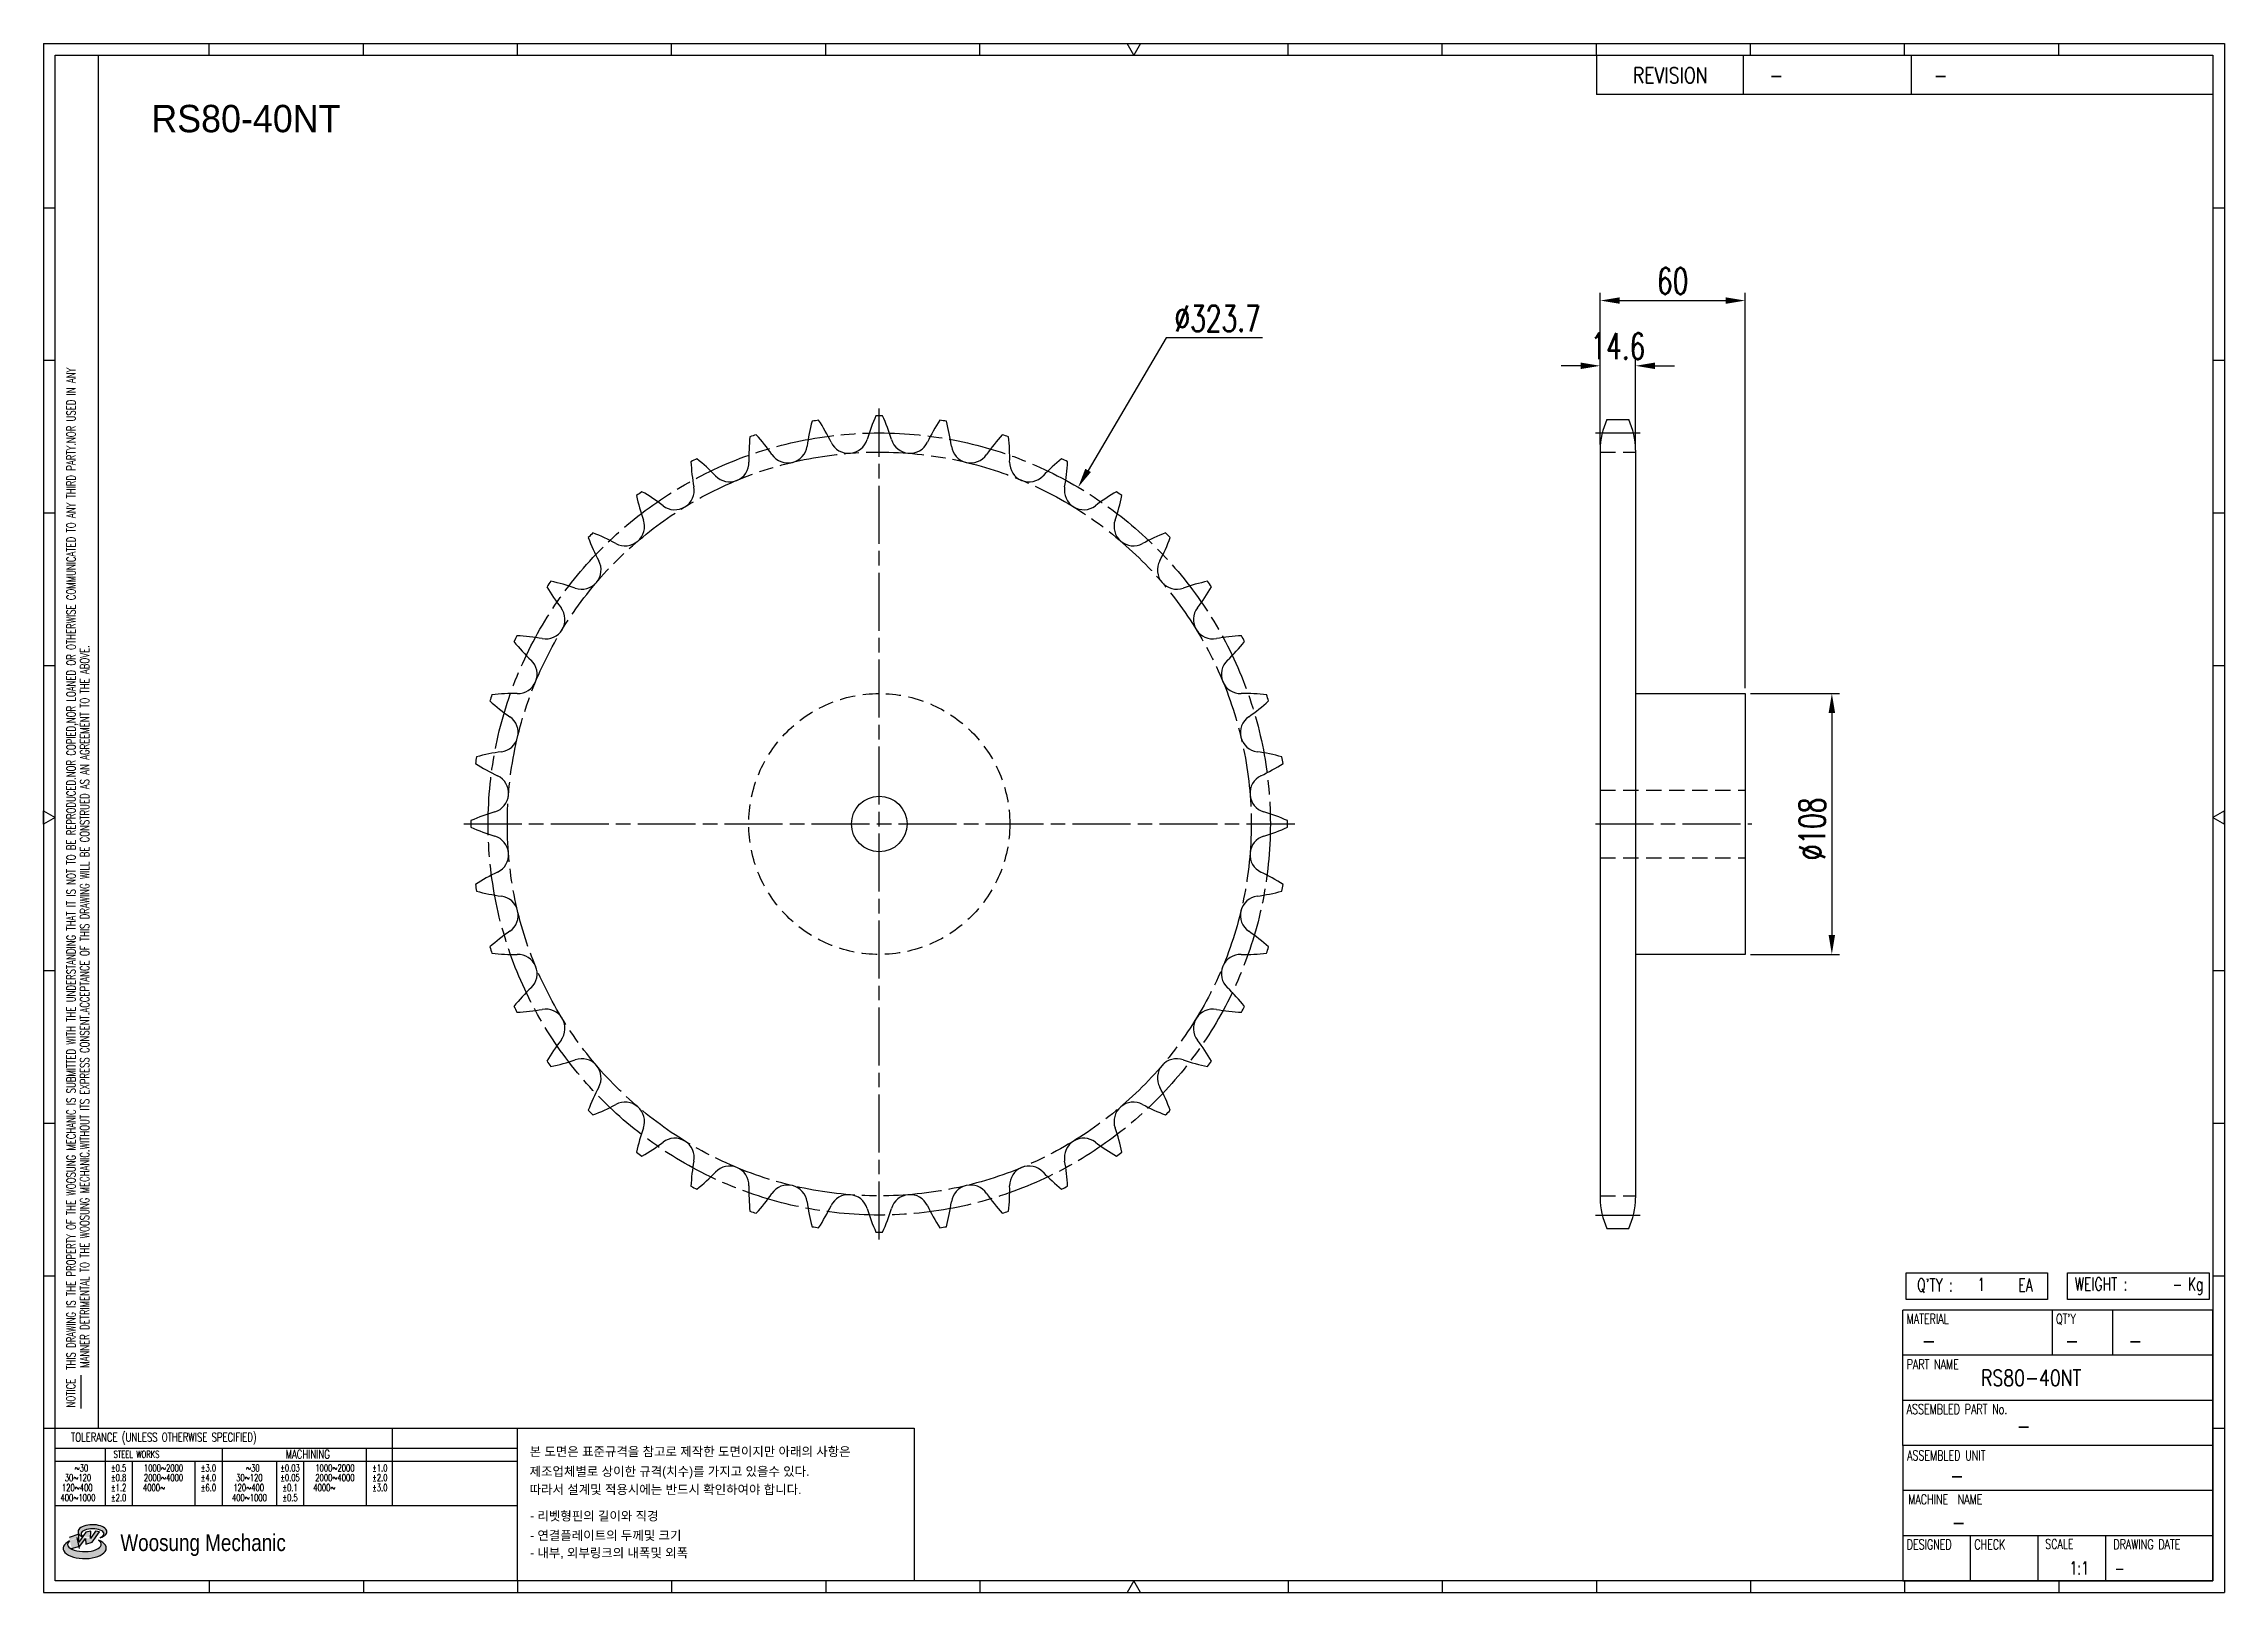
# Model space of a CAD drawing. Header units: millimetres. Extents: x 26815 to 27718, y 34 to 675.
import ezdxf
from ezdxf.enums import TextEntityAlignment as Align

# ---------------------------------------------------------------- set-up
doc = ezdxf.new("R2010")
doc.units = ezdxf.units.MM
for name, pattern in [('AM_ISO08W050', [18, 12, -1.5, 3, -1.5]), ('AM_ISO08W050x2', [9, 6, -0.75, 1.5, -0.75]), ('HIDDEN', [9.525, 6.35, -3.175])]:
    doc.linetypes.add(name, pattern=pattern)
doc.layers.get('Defpoints').update_dxf_attribs({"color": 80})
doc.layers.add('CL2', color=4, linetype='AM_ISO08W050', lineweight=25)
for name, color, linetype in [('HL', 2, 'HIDDEN'), ('LOGO', 7, 'Continuous'), ('S-DIM', 7, 'Continuous'), ('TITLE', 7, 'Continuous')]:
    doc.layers.add(name, color=color, linetype=linetype)
doc.styles.add('HAN', font='ROMANS.shx', dxfattribs={"width": 0.7, "bigfont": 'whgtxt.shx'})
doc.styles.add('HKD_ST2', font='romans.shx', dxfattribs={"width": 0.7, "height": 4, "bigfont": '@extfont2.shx'})
doc.styles.add('HSG', font='SIMPLEX.shx', dxfattribs={"width": 0.7, "bigfont": 'HSG.shx'})
doc.styles.add('MtXpl_', font='Gulim.ttf')
doc.styles.add('SLDTEXTSTYLE4', font='arial.ttf', dxfattribs={"width": 0.8})
doc.dimstyles.new('APP23', dxfattribs={"dimscale": 4.5, "dimtxt": 2.4, "dimasz": 1.8, "dimexe": 0.7, "dimexo": 0.5, "dimgap": 0.6, "dimtad": 1, "dimtoh": 1, "dimdec": 1, "dimrnd": 0.01, "dimzin": 9, "dimdsep": 46, "dimtxsty": 'HSG', "dimcen": 0, "dimclrd": 1, "dimclre": 1, "dimclrt": 256, "dimazin": 2, "dimtp": 1, "dimtm": 1, "dimtfac": 0.5, "dimtdec": 1, "dimtix": 1, "dimtofl": 0, "dimtmove": 0, "dimatfit": 3, "dimfxl": 0, "dimtvp": 1, "dimtolj": 2, "dimlwd": -1, "dimlwe": -1, "dimarcsym": 0})

# ---------------------------------------------------------------- blocks, each defined once
blk = doc.blocks.new('MASTER')
at = {"layer": 'LOGO'}
h = blk.add_hatch(color=10, dxfattribs=at)
h.paths.add_polyline_path([(1.544, 35.177), (1.554, 34.966), (1.779, 35.034), (2.054, 35.422), (1.908, 35.446), (1.728, 35.167), (1.741, 35.439), (1.547, 35.405), (1.292, 35.041), (1.295, 35.33), (0.943, 35.208), (1.03, 34.8), (1.336, 34.885)])
edge = h.paths.add_edge_path()
edge.add_ellipse((1.795, 35.421), major_axis=(-0.53, 0), ratio=0.487785, start_angle=122.36065, end_angle=403.39574)
edge.add_line((1.411, 35.244), (1.419, 35.261))
edge.add_ellipse((1.798, 35.344), major_axis=(-0.423, 0), ratio=0.444396, start_angle=131.58977, end_angle=386.19408, ccw=False)
edge = h.paths.add_edge_path()
edge.add_ellipse((1.512, 34.815), major_axis=(-0.793, 0), ratio=0.480113, start_angle=314.67633, end_angle=590.85213)
edge.add_ellipse((1.501, 34.958), major_axis=(-0.62, 0), ratio=0.43311, start_angle=331.7024, end_angle=574.42495, ccw=False)
at = {"color": 140}
for p, q in [((0, 90.118), (80.15, 90.118)), ((0, 90.118), (0, 33.191)), ((80.15, 90.118), (80.15, 33.191)), ((57.068, 89.693), (57.068, 88.246)), ((62.47, 89.693), (62.47, 88.246)), ((68.635, 89.693), (68.635, 88.246)), ((79.725, 88.246), (57.068, 88.246)), ((68.449, 43.961), (68.449, 44.936)), ((68.449, 44.936), (73.654, 44.936)), ((73.654, 44.936), (73.654, 43.961)), ((74.39, 43.961), (74.39, 44.936)), ((74.39, 44.936), (79.595, 44.936)), ((79.595, 44.936), (79.595, 43.961)), ((68.336, 38.59), (68.336, 43.563)), ((79.725, 43.563), (68.336, 43.563)), ((73.654, 43.961), (68.449, 43.961)), ((73.827, 43.563), (73.827, 41.905)), ((79.595, 43.961), (74.39, 43.961)), ((76.037, 43.563), (76.037, 41.905)), ((79.725, 38.59), (79.725, 43.563)), ((79.725, 41.905), (68.336, 41.905)), ((79.725, 40.248), (68.336, 40.248)), ((68.336, 38.59), (68.336, 33.616)), ((79.725, 38.59), (68.336, 38.59)), ((79.725, 33.616), (79.725, 38.59)), ((79.725, 36.932), (68.336, 36.932)), ((79.725, 35.274), (68.336, 35.274)), ((70.822, 33.616), (70.822, 35.274)), ((73.309, 33.616), (73.309, 35.274)), ((75.796, 33.616), (75.796, 35.274)), ((0, 33.191), (80.15, 33.191)), ((68.336, 33.616), (79.725, 33.616))]:
    blk.add_line(p, q, dxfattribs=at)
for p, q in [((6.089, 89.693), (6.089, 90.118)), ((11.753, 89.693), (11.753, 90.118)), ((17.418, 89.693), (17.418, 90.118)), ((23.082, 89.693), (23.082, 90.118)), ((28.746, 89.693), (28.746, 90.118)), ((34.411, 89.693), (34.411, 90.118)), ((45.739, 89.693), (45.739, 90.118)), ((51.404, 89.693), (51.404, 90.118)), ((57.068, 89.693), (57.068, 90.118)), ((62.732, 89.693), (62.732, 90.118)), ((68.397, 89.693), (68.397, 90.118)), ((74.061, 89.693), (74.061, 90.118)), ((0, 84.085), (0.425, 84.085)), ((79.725, 84.085), (80.15, 84.085)), ((0, 78.478), (0.425, 78.478)), ((79.725, 78.478), (80.15, 78.478)), ((0, 72.87), (0.425, 72.87)), ((79.725, 72.87), (80.15, 72.87)), ((0, 67.262), (0.425, 67.262)), ((79.725, 67.262), (80.15, 67.262)), ((0, 56.047), (0.425, 56.047)), ((79.725, 56.047), (80.15, 56.047)), ((0, 50.439), (0.425, 50.439)), ((79.725, 50.439), (80.15, 50.439)), ((0, 44.832), (0.425, 44.832)), ((79.725, 44.832), (80.15, 44.832)), ((1.377, 39.947), (1.377, 41.174)), ((0, 39.224), (0.425, 39.224)), ((79.725, 39.224), (80.15, 39.224)), ((6.089, 33.616), (6.089, 33.191)), ((11.753, 33.616), (11.753, 33.191)), ((17.418, 33.616), (17.418, 33.191)), ((23.082, 33.616), (23.082, 33.191)), ((28.746, 33.616), (28.746, 33.191)), ((34.411, 33.616), (34.411, 33.191)), ((45.739, 33.616), (45.739, 33.191)), ((51.404, 33.616), (51.404, 33.191)), ((57.068, 33.616), (57.068, 33.191)), ((62.732, 33.616), (62.732, 33.191)), ((68.397, 33.616), (68.397, 33.191)), ((74.061, 33.616), (74.061, 33.191))]:
    blk.add_line(p, q)
at = {"color": 2}
for p, q in [((2.017, 39.224), (2.017, 89.693)), ((0.425, 39.224), (17.418, 39.224)), ((0.425, 38.487), (17.418, 38.487)), ((2.257, 38.487), (2.257, 36.382)), ((6.557, 38.5), (6.557, 36.382)), ((11.857, 38.487), (11.857, 36.382)), ((12.816, 39.224), (12.816, 36.382)), ((17.418, 33.616), (17.418, 39.224)), ((0.425, 38.012), (17.418, 38.012)), ((3.257, 38.012), (3.257, 36.382)), ((5.557, 38.012), (5.557, 36.382)), ((8.557, 38.012), (8.557, 36.382)), ((9.557, 38.026), (9.557, 36.382)), ((0.425, 36.382), (17.418, 36.382))]:
    blk.add_line(p, q, dxfattribs=at)
for points in [[(40.075, 89.693), (39.83, 90.118), (40.32, 90.118)], [(0.425, 61.679), (0, 61.433), (0, 61.924)], [(79.725, 61.679), (80.15, 61.433), (80.15, 61.924)], [(40.075, 33.616), (39.83, 33.191), (40.32, 33.191)]]:
    blk.add_lwpolyline(points, close=True)
at = {"color": 140}
blk.add_lwpolyline([(0.425, 89.693), (79.725, 89.693), (79.725, 33.616), (0.425, 33.616)], close=True, dxfattribs=at)
at = {"layer": 'LOGO'}
for p, q in [((1.295, 35.33), (0.943, 35.208)), ((1.547, 35.405), (1.292, 35.041)), ((1.292, 35.041), (1.295, 35.33)), ((1.741, 35.439), (1.547, 35.405)), ((1.908, 35.446), (1.728, 35.167)), ((1.728, 35.167), (1.741, 35.439)), ((1.779, 35.034), (2.054, 35.422)), ((2.054, 35.422), (1.908, 35.446)), ((1.03, 34.8), (1.336, 34.885)), ((1.224, 35.208), (1.311, 34.8)), ((1.224, 35.208), (1.224, 35.208)), ((1.336, 34.885), (1.544, 35.177)), ((1.419, 35.261), (1.411, 35.244)), ((1.544, 35.177), (1.554, 34.966)), ((1.554, 34.966), (1.779, 35.034))]:
    blk.add_line(p, q, dxfattribs=at)
for centre, major_axis, ratio, start_param, end_param in [((1.795, 35.421), (-0.53, 0), 0.487785, 2.135596, 7.040584), ((1.798, 35.344), (-0.423, 0), 0.444396, 2.296675, 6.740358), ((1.512, 34.815), (-0.793, 0), 0.480113, 5.492138, 10.312315), ((1.501, 34.958), (-0.62, 0), 0.43311, 5.789299, 10.025607)]:
    blk.add_ellipse(centre, major_axis=major_axis, ratio=ratio, start_param=start_param, end_param=end_param, dxfattribs=at)
for s, height, style, width, p in [('REVISION', 0.5806, 'HAN', 0.8, (58.415, 88.664)), ('-', 0.581, 'HAN', 0.8, (63.426, 88.664)), ('-', 0.581, 'HAN', 0.8, (69.468, 88.664)), ("Q'TY : ", 0.4746, 'HKD_ST2', 0.7, (68.857, 44.253)), ('1', 0.475, 'HKD_ST2', 0.7, (71.071, 44.275)), ('EA', 0.4746, 'HKD_ST2', 0.7, (72.578, 44.253)), ('WEIGHT : ', 0.4746, 'HKD_ST2', 0.7, (74.65, 44.286)), ('Kg', 0.4746, 'HKD_ST2', 0.7, (78.807, 44.286)), ('-', 0.581, 'HAN', 0.8, (69.029, 42.157)), ('-', 0.581, 'HAN', 0.8, (74.289, 42.157)), ('-', 0.581, 'HAN', 0.8, (76.623, 42.157)), ('-', 0.581, 'HAN', 0.8, (72.515, 39.013)), ('-', 0.581, 'HAN', 0.8, (70.067, 37.189)), ('-', 0.581, 'HAN', 0.8, (70.126, 35.48)), ('1:1', 0.4746, 'HKD_ST2', 0.7, (74.458, 33.848)), ('-', 0.475, 'HKD_ST2', 0.7, (76.112, 33.837))]:
    blk.add_text(s, height=height, dxfattribs=dict(style=style, width=width)).set_placement(p)
at = {"color": 6, "style": 'HKD_ST2', "width": 0.7}
for s, p in [(' THIS DRAWING IS THE PROPERTY OF THE WOOSUNG MECHANIC IS SUBMITTED WITH THE UNDERSTANDING THAT IT IS NOT TO BE REPRODUCED.NOR COPIED,NOR LOANED OR OTHERWISE COMMUNICATED TO ANY THIRD PARTY.NOR USED IN ANY', (1.173, 41.217)), ('MANNER DETRIMENTAL TO THE WOOSUNG MECHANIC.WITHOUT ITS EXPRESS CONSENT.ACCEPTANCE OF THIS DRAWING WILL BE CONSTRUED AS AN AGREEMENT TO THE ABOVE.', (1.672, 41.447))]:
    blk.add_text(s, height=0.326266, rotation=90, dxfattribs=at).set_placement(p)
at = {"style": 'HKD_ST2', "width": 0.7}
blk.add_text('-', height=0.475, dxfattribs=at).set_placement((78.613, 44.286), align=Align.RIGHT)
at = {"color": 254, "style": 'HKD_ST2', "width": 0.7}
for s, height, p in [('MATERIAL', 0.3651, (68.474, 43.425)), ("QT'Y", 0.3651, (73.965, 43.425)), ('PART NAME', 0.3651, (68.474, 41.756)), ('ASSEMBLED PART No.', 0.36511, (68.474, 40.109)), ('ASSEMBLED UNIT', 0.36511, (68.49, 38.408)), ('MACHINE  NAME', 0.36511, (68.532, 36.794)), ('DESIGNED', 0.3651, (68.474, 35.136)), ('CHECK', 0.3651, (70.961, 35.136)), ('SCALE', 0.3651, (73.566, 35.153)), ('DRAWING DATE', 0.36511, (76.071, 35.141))]:
    blk.add_text(s, height=height, dxfattribs=at).set_placement(p, align=Align.TOP_LEFT)
at = {"style": 'HKD_ST2', "width": 0.7}
blk.add_text('NOTICE', height=0.3263, rotation=90, dxfattribs=at).set_placement((1.163, 39.988))
blk.add_text('TOLERANCE (UNLESS OTHERWISE SPECIFIED)', height=0.32627, dxfattribs=at).set_placement((4.417, 38.896), align=Align.MIDDLE_CENTER)
at = {"color": 4, "style": 'HKD_ST2', "width": 0.7}
for s, height, p in [('%%12630', 0.261, (1.389, 37.762)), ('1000%%1262000', 0.26101, (4.407, 37.762)), ('%%12630', 0.261, (7.689, 37.762)), ('1000%%1262000', 0.26101, (10.707, 37.762)), ('120%%126400', 0.26101, (1.237, 37.045)), ('30%%126120', 0.261, (1.263, 37.411)), ('4000%%126', 0.261, (4.061, 37.045)), ('2000%%1264000', 0.26101, (4.407, 37.411)), ('120%%126400', 0.26101, (7.537, 37.045)), ('30%%126120', 0.261, (7.563, 37.411)), ('4000%%126', 0.261, (10.321, 37.045)), ('2000%%1264000', 0.26101, (10.707, 37.411)), ('400%%1261000', 0.26101, (1.263, 36.67)), ('400%%1261000', 0.26101, (7.563, 36.67))]:
    blk.add_text(s, height=height, dxfattribs=at).set_placement(p, align=Align.MIDDLE_CENTER)
for s, height, p in [('%%P0.5', 0.261, (2.757, 37.762)), ('STEEL WORKS', 0.26101, (3.416, 38.268)), ('%%P3.0', 0.261, (6.057, 37.762)), ('%%P0.03', 0.261, (9.057, 37.762)), ('MACHINING', 0.3263, (9.707, 38.27)), ('%%P1.0', 0.261, (12.357, 37.762)), ('%%P0.8', 0.261, (2.757, 37.411)), ('%%P1.2', 0.261, (2.757, 37.045)), ('%%P4.0', 0.261, (6.057, 37.411)), ('%%P6.0', 0.261, (6.057, 37.045)), ('%%P0.05', 0.261, (9.057, 37.411)), ('%%P0.1', 0.261, (9.057, 37.045)), ('%%P2.0', 0.261, (12.357, 37.411)), ('%%P3.0', 0.261, (12.357, 37.045)), ('%%P2.0', 0.261, (2.757, 36.67)), ('%%P0.5', 0.261, (9.057, 36.67))]:
    blk.add_text(s, height=height, dxfattribs=at).set_placement(p, align=Align.MIDDLE)
at = {"color": 1, "style": 'SLDTEXTSTYLE4', "width": 0.8}
blk.add_text('Woosung Mechanic', height=0.61957, dxfattribs=at).set_placement((2.822, 34.711))
blk = doc.blocks.new('*D2')
at = {"layer": 'Defpoints', "color": 0, "transparency": 16777216}
for p in [(27474.02, 541.29), (27459.42, 506.41), (27474.02, 506.41)]:
    blk.add_point(p, dxfattribs=at)
at = {"layer": 'S-DIM', "color": 1, "transparency": 16777216}
for p, q in [((27459.42, 508.66), (27459.42, 544.44)), ((27474.02, 508.66), (27474.02, 544.44)), ((27451.32, 541.29), (27443.22, 541.29)), ((27482.12, 541.29), (27490.22, 541.29))]:
    blk.add_line(p, q, dxfattribs=at)
for points in [[(27451.32, 542.64), (27451.32, 539.94), (27459.42, 541.29)], [(27482.12, 542.64), (27482.12, 539.94), (27474.02, 541.29)]]:
    blk.add_solid(points, dxfattribs=at)
at = {"layer": 'S-DIM', "transparency": 16777216, "insert": (27466.72, 549.39), "char_height": 10.8, "attachment_point": 5, "style": 'HSG'}
blk.add_mtext('\\A2;14.6', dxfattribs=at)
blk = doc.blocks.new('*D3')
at = {"layer": 'Defpoints', "color": 0, "transparency": 16777216}
for p in [(27519.42, 568.29), (27459.42, 506.41), (27519.42, 405.64)]:
    blk.add_point(p, dxfattribs=at)
at = {"layer": 'S-DIM', "color": 1, "transparency": 16777216}
for p, q in [((27459.42, 508.66), (27459.42, 571.44)), ((27519.42, 407.89), (27519.42, 571.44)), ((27467.52, 568.29), (27511.32, 568.29))]:
    blk.add_line(p, q, dxfattribs=at)
for points in [[(27467.52, 569.64), (27467.52, 566.94), (27459.42, 568.29)], [(27511.32, 569.64), (27511.32, 566.94), (27519.42, 568.29)]]:
    blk.add_solid(points, dxfattribs=at)
at = {"layer": 'S-DIM', "transparency": 16777216, "insert": (27489.42, 576.39), "char_height": 10.8, "attachment_point": 5, "style": 'HSG'}
blk.add_mtext('\\A2;60', dxfattribs=at)
blk = doc.blocks.new('*D4')
at = {"layer": 'Defpoints', "color": 0, "transparency": 16777216}
for p in [(27243.33, 491.01), (27078.71, 212.26)]:
    blk.add_point(p, dxfattribs=at)
at = {"layer": 'S-DIM', "color": 1, "transparency": 16777216}
for p, q in [((27279.82, 552.8), (27247.45, 497.99)), ((27319.6, 552.8), (27279.82, 552.8))]:
    blk.add_line(p, q, dxfattribs=at)
blk.add_solid([(27246.29, 498.67), (27248.62, 497.3), (27243.33, 491.01)], dxfattribs=at)
at = {"layer": 'S-DIM', "transparency": 16777216, "insert": (27301.06, 560.9), "char_height": 10.8, "attachment_point": 5, "style": 'HSG'}
blk.add_mtext('\\A2;∅323.7', dxfattribs=at)
blk = doc.blocks.new('*D5')
at = {"layer": 'Defpoints', "color": 0, "transparency": 16777216}
for p in [(27519.42, 405.64), (27519.42, 297.64), (27555.29, 297.64)]:
    blk.add_point(p, dxfattribs=at)
at = {"layer": 'S-DIM', "color": 1, "transparency": 16777216}
for p, q in [((27521.67, 405.64), (27558.44, 405.64)), ((27555.29, 397.54), (27555.29, 305.74)), ((27521.67, 297.64), (27558.44, 297.64))]:
    blk.add_line(p, q, dxfattribs=at)
for points in [[(27553.94, 397.54), (27556.64, 397.54), (27555.29, 405.64)], [(27553.94, 305.74), (27556.64, 305.74), (27555.29, 297.64)]]:
    blk.add_solid(points, dxfattribs=at)
at = {"layer": 'S-DIM', "transparency": 16777216, "insert": (27547.19, 349.6), "char_height": 10.8, "attachment_point": 5, "rotation": 90, "style": 'HSG'}
blk.add_mtext('\\A2;%%c108', dxfattribs=at)

msp = doc.modelspace()

# ---------------------------------------------------------------- linework, layer by layer
for p, q in [((27462.22, 519.11), (27471.22, 519.11)), ((27459.42, 506.41), (27459.42, 196.86)), ((27474.02, 506.41), (27474.02, 196.86)), ((27474.02, 405.64), (27519.42, 405.64)), ((27519.42, 405.64), (27519.42, 297.64)), ((27519.42, 297.64), (27474.02, 297.64)), ((27462.22, 184.16), (27471.22, 184.16))]:
    msp.add_line(p, q)
at = {"color": 140}
msp.add_lwpolyline([(27011.3, 101.51), (27175.49, 101.51), (27175.49, 38.36), (27011.3, 38.36)], close=True, dxfattribs=at)
msp.add_circle((27161.02, 351.64), 11.5)
for centre, radius, start, end in [((27210.49, 497.43), 80.04, 164.86276, 172.375), ((27161.02, 351.64), 168.99, 98.53546, 99.46454), ((27068.92, 475), 80.04, 25.625, 33.13724), ((27232.69, 487.89), 80.04, 155.86276, 163.375), ((27161.02, 351.64), 168.99, 89.53546, 90.46454), ((27089.35, 487.89), 80.04, 16.625, 24.13724), ((27253.12, 475), 80.04, 146.86276, 154.375), ((27161.02, 351.64), 168.99, 80.53546, 81.46454), ((27111.55, 497.43), 80.04, 7.625, 15.13724), ((27489.62, 506.41), 30.2, 155.13196, 180), ((27443.82, 506.41), 30.2, 0, 24.86804), ((27187.08, 503.37), 80.04, 173.86276, 181.375), ((27161.02, 351.64), 168.99, 107.53546, 108.46454), ((27050.76, 459.08), 80.04, 34.625, 42.13724), ((27123.21, 509.11), 8.02, 214.625, 352.375), ((27148.31, 513.09), 8.02, 205.625, 343.375), ((27173.73, 513.09), 8.02, 196.625, 334.375), ((27198.83, 509.11), 8.02, 187.625, 325.375), ((27271.29, 459.08), 80.04, 137.86276, 145.375), ((27161.02, 351.64), 168.99, 71.53546, 72.46454), ((27134.97, 503.37), 80.04, 358.625, 6.13724), ((27161.02, 351.64), 168.99, 116.53546, 117.46454), ((27163.02, 505.58), 80.04, 182.86276, 190.375), ((27035.31, 440.51), 80.04, 43.625, 51.13724), ((27099.05, 501.26), 8.02, 223.625, 1.375), ((27223, 501.26), 8.02, 178.625, 316.375), ((27286.74, 440.51), 80.04, 128.86276, 136.375), ((27161.02, 351.64), 168.99, 62.53546, 63.46454), ((27159.02, 505.58), 80.04, 349.625, 357.13724), ((27161.02, 351.64), 168.99, 125.53546, 126.46454), ((27138.91, 504), 80.04, 191.86276, 199.375), ((27022.95, 419.75), 80.04, 52.625, 60.13724), ((27076.4, 489.72), 8.02, 232.625, 10.375), ((27245.64, 489.72), 8.02, 169.625, 307.375), ((27299.09, 419.75), 80.04, 119.86276, 127.375), ((27183.13, 504), 80.04, 340.625, 348.13724), ((27161.02, 351.64), 168.99, 53.53546, 54.46454), ((27161.02, 351.64), 168.99, 134.53546, 135.46454), ((27115.35, 498.66), 80.04, 200.86276, 208.375), ((27014, 397.31), 80.04, 61.625, 69.13724), ((27055.84, 474.78), 8.02, 241.625, 19.375), ((27266.2, 474.78), 8.02, 160.625, 298.375), ((27308.04, 397.31), 80.04, 110.86276, 118.375), ((27206.69, 498.66), 80.04, 331.625, 339.13724), ((27161.02, 351.64), 168.99, 44.53546, 45.46454), ((27037.87, 456.81), 8.02, 250.625, 28.375), ((27284.17, 456.81), 8.02, 151.625, 289.375), ((27161.02, 351.64), 168.99, 143.53546, 144.46454), ((27008.66, 373.75), 80.04, 70.625, 78.13724), ((27313.38, 373.75), 80.04, 101.86276, 109.375), ((27161.02, 351.64), 168.99, 35.53546, 36.46454), ((27092.91, 489.71), 80.04, 209.86276, 217.375), ((27229.13, 489.71), 80.04, 322.625, 330.13724), ((27022.94, 436.25), 8.02, 259.625, 37.375), ((27299.1, 436.25), 8.02, 142.625, 280.375), ((27161.02, 351.64), 168.99, 152.53546, 153.46454), ((27072.15, 477.35), 80.04, 218.86276, 226.375), ((27007.08, 349.64), 80.04, 79.625, 87.13724), ((27314.96, 349.64), 80.04, 92.86276, 100.375), ((27249.89, 477.35), 80.04, 313.625, 321.13724), ((27161.02, 351.64), 168.99, 26.53546, 27.46454), ((27011.4, 413.61), 8.02, 268.625, 46.375), ((27310.64, 413.61), 8.02, 133.625, 271.375), ((27161.02, 351.64), 168.99, 161.53546, 162.46454), ((27053.58, 461.9), 80.04, 227.86276, 235.375), ((27009.29, 325.58), 80.04, 88.625, 96.13724), ((27312.75, 325.58), 80.04, 83.86276, 91.375), ((27268.46, 461.9), 80.04, 304.625, 312.13724), ((27161.02, 351.64), 168.99, 17.53546, 18.46454), ((27003.55, 389.44), 8.02, 277.625, 55.375), ((27318.49, 389.44), 8.02, 124.625, 262.375), ((27161.02, 351.64), 168.99, 170.53546, 171.46454), ((27015.23, 302.17), 80.04, 97.625, 105.13724), ((27306.81, 302.17), 80.04, 74.86276, 82.375), ((27161.02, 351.64), 168.99, 8.53546, 9.46454), ((27037.65, 443.74), 80.04, 236.86276, 244.375), ((26999.57, 364.34), 8.02, 286.625, 64.375), ((27322.47, 364.34), 8.02, 115.625, 253.375), ((27284.39, 443.74), 80.04, 295.625, 303.13724), ((27161.02, 351.64), 168.99, 179.53546, 180.46454), ((27024.77, 279.97), 80.04, 106.625, 114.13724), ((27297.28, 279.97), 80.04, 65.86276, 73.375), ((27161.02, 351.64), 168.99, 359.53546, 0.46454), ((27024.77, 423.31), 80.04, 245.86276, 253.375), ((26999.57, 338.93), 8.02, 295.625, 73.375), ((27322.47, 338.93), 8.02, 106.625, 244.375), ((27297.28, 423.31), 80.04, 286.625, 294.13724), ((27037.65, 259.54), 80.04, 115.625, 123.13724), ((27161.02, 351.64), 168.99, 188.53546, 189.46454), ((27284.39, 259.54), 80.04, 56.86276, 64.375), ((27161.02, 351.64), 168.99, 350.53546, 351.46454), ((27015.23, 401.11), 80.04, 254.86276, 262.375), ((27003.55, 313.83), 8.02, 304.625, 82.375), ((27318.49, 313.83), 8.02, 97.625, 235.375), ((27306.81, 401.11), 80.04, 277.625, 285.13724), ((27053.58, 241.37), 80.04, 124.625, 132.13724), ((27268.46, 241.37), 80.04, 47.86276, 55.375), ((27161.02, 351.64), 168.99, 197.53546, 198.46454), ((27009.29, 377.69), 80.04, 263.86276, 271.375), ((27312.75, 377.69), 80.04, 268.625, 276.13724), ((27161.02, 351.64), 168.99, 341.53546, 342.46454), ((27011.4, 289.66), 8.02, 313.625, 91.375), ((27310.64, 289.66), 8.02, 88.625, 226.375), ((27072.15, 225.92), 80.04, 133.625, 141.13724), ((27249.89, 225.92), 80.04, 38.86276, 46.375), ((27161.02, 351.64), 168.99, 206.53546, 207.46454), ((27007.08, 353.64), 80.04, 272.86276, 280.375), ((27022.94, 267.02), 8.02, 322.625, 100.375), ((27299.1, 267.02), 8.02, 79.625, 217.375), ((27314.96, 353.64), 80.04, 259.625, 267.13724), ((27161.02, 351.64), 168.99, 332.53546, 333.46454), ((27092.91, 213.57), 80.04, 142.625, 150.13724), ((27229.13, 213.57), 80.04, 29.86276, 37.375), ((27161.02, 351.64), 168.99, 215.53546, 216.46454), ((27008.66, 329.53), 80.04, 281.86276, 289.375), ((27037.87, 246.46), 8.02, 331.625, 109.375), ((27284.17, 246.46), 8.02, 70.625, 208.375), ((27313.38, 329.53), 80.04, 250.625, 258.13724), ((27161.02, 351.64), 168.99, 323.53546, 324.46454), ((27115.35, 204.61), 80.04, 151.625, 159.13724), ((27014, 305.97), 80.04, 290.86276, 298.375), ((27055.84, 228.49), 8.02, 340.625, 118.375), ((27266.2, 228.49), 8.02, 61.625, 199.375), ((27308.04, 305.97), 80.04, 241.625, 249.13724), ((27206.69, 204.61), 80.04, 20.86276, 28.375), ((27161.02, 351.64), 168.99, 224.53546, 225.46454), ((27138.91, 199.28), 80.04, 160.625, 168.13724), ((27183.13, 199.28), 80.04, 11.86276, 19.375), ((27161.02, 351.64), 168.99, 314.53546, 315.46454), ((27022.95, 283.53), 80.04, 299.86276, 307.375), ((27076.4, 213.56), 8.02, 349.625, 127.375), ((27245.64, 213.56), 8.02, 52.625, 190.375), ((27299.09, 283.53), 80.04, 232.625, 240.13724), ((27161.02, 351.64), 168.99, 233.53546, 234.46454), ((27163.02, 197.7), 80.04, 169.625, 177.13724), ((27099.05, 202.02), 8.02, 358.625, 136.375), ((27223, 202.02), 8.02, 43.625, 181.375), ((27159.02, 197.7), 80.04, 2.86276, 10.375), ((27161.02, 351.64), 168.99, 305.53546, 306.46454), ((27161.02, 351.64), 168.99, 242.53546, 243.46454), ((27035.31, 262.77), 80.04, 308.86276, 316.375), ((27187.08, 199.91), 80.04, 178.625, 186.13724), ((27050.76, 244.2), 80.04, 317.86276, 325.375), ((27123.21, 194.17), 8.02, 7.625, 145.375), ((27198.83, 194.17), 8.02, 34.625, 172.375), ((27271.29, 244.2), 80.04, 214.625, 222.13724), ((27134.97, 199.91), 80.04, 353.86276, 1.375), ((27286.74, 262.77), 80.04, 223.625, 231.13724), ((27161.02, 351.64), 168.99, 296.53546, 297.46454), ((27161.02, 351.64), 168.99, 251.53546, 252.46454), ((27210.49, 205.85), 80.04, 187.625, 195.13724), ((27068.92, 228.27), 80.04, 326.86276, 334.375), ((27148.31, 190.19), 8.02, 16.625, 154.375), ((27232.69, 215.38), 80.04, 196.625, 204.13724), ((27089.35, 215.38), 80.04, 335.86276, 343.375), ((27173.73, 190.19), 8.02, 25.625, 163.375), ((27253.12, 228.27), 80.04, 205.625, 213.13724), ((27111.55, 205.85), 80.04, 344.86276, 352.375), ((27161.02, 351.64), 168.99, 287.53546, 288.46454), ((27489.62, 196.86), 30.2, 180, 204.86804), ((27443.82, 196.86), 30.2, 335.13196, 0), ((27161.02, 351.64), 168.99, 260.53546, 261.46454), ((27161.02, 351.64), 168.99, 269.53546, 270.46454), ((27161.02, 351.64), 168.99, 278.53546, 279.46454)]:
    msp.add_arc(centre, radius, start, end)
at = {"layer": 'CL2', "linetype": 'AM_ISO08W050x2', "ltscale": 4}
for p, q in [((27161.02, 179.65), (27161.02, 523.63)), ((27457.47, 513.51), (27475.96, 513.51)), ((26989.03, 351.64), (27333.01, 351.64)), ((27457.47, 351.64), (27522.23, 351.64)), ((27457.47, 189.77), (27475.96, 189.77))]:
    msp.add_line(p, q, dxfattribs=at)
for radius in [161.87, 153.93]:
    msp.add_circle((27161.02, 351.64), radius, dxfattribs=at)
at = {"layer": 'HL', "linetype": 'HIDDEN'}
for p, q in [((27459.42, 505.57), (27474.02, 505.57)), ((27459.42, 365.64), (27519.42, 365.64)), ((27459.42, 337.64), (27519.42, 337.64)), ((27459.42, 197.71), (27474.02, 197.71))]:
    msp.add_line(p, q, dxfattribs=at)
msp.add_circle((27161.02, 351.64), 54, dxfattribs=at)

# ---------------------------------------------------------------- block references
at = {"color": 140, "xscale": 11.26142068501861, "yscale": 11.26142068501861, "zscale": 11.26142068501861}
msp.add_blockref('MASTER', (26815.15, -340.21), dxfattribs=at)

# ---------------------------------------------------------------- texts
at = {"style": 'HAN', "width": 0.8}
msp.add_text('RS80-40NT', height=6.538, dxfattribs=at).set_placement((27617.05, 119.1))
at = {"color": 140, "style": 'MtXpl_'}
for s, p in [('본 도면은 표준규격을 참고로 제작한 도면이지만 아래의 사항은', (27016.3, 90)), ('제조업체별로 상이한 규격(치수)를 가지고 있을수 있다.', (27016.3, 81.79)), ('따라서 설계및 적용시에는 반드시 확인하여야 합니다.', (27016.3, 74.29)), ('- 리벳형핀의 길이와 직경', (27016.5, 63.33)), ('- 연결플레이트의 두께및 크기', (27016.5, 55.29)), ('- 내부, 외부링크의 내폭및 외폭', (27016.5, 48.07))]:
    msp.add_text(s, height=3.7776, dxfattribs=at).set_placement(p)
at = {"layer": 'TITLE', "color": 254, "style": 'MtXpl_'}
msp.add_text('RS80-40NT', height=11.333, dxfattribs=at).set_placement((26859.75, 637.96))

# ---------------------------------------------------------------- dimensions: what is measured, and where the dimension line sits
at = {"layer": 'S-DIM'}
dim = msp.add_linear_dim(base=(27519.42, 568.29), p1=(27459.42, 506.41), p2=(27519.42, 405.64), dimstyle='APP23', dxfattribs=at)
dim.commit()
dim.dimension.update_dxf_attribs({"geometry": '*D3', "text_midpoint": (27489.42, 576.39)})
dim = msp.add_diameter_dim_2p(p1=(27078.71, 212.26), p2=(27243.33, 491.01), dimstyle='APP23', dxfattribs=at)
dim.commit()
dim.dimension.update_dxf_attribs({"geometry": '*D4', "text_midpoint": (27301.06, 552.8), "dimtype": 131})
dim = msp.add_linear_dim(base=(27474.02, 541.29), p1=(27459.42, 506.41), p2=(27474.02, 506.41), dimstyle='APP23', dxfattribs=at)
dim.commit()
dim.dimension.update_dxf_attribs({"geometry": '*D2', "text_midpoint": (27466.72, 541.29), "dimtype": 128})
dim = msp.add_linear_dim(base=(27555.29, 297.64), p1=(27519.42, 405.64), p2=(27519.42, 297.64), angle=90, text='%%c<>', dimstyle='APP23', dxfattribs=at)
dim.commit()
dim.dimension.update_dxf_attribs({"geometry": '*D5', "text_midpoint": (27555.29, 349.6), "dimtype": 128})

doc.saveas('drawing.dxf')
